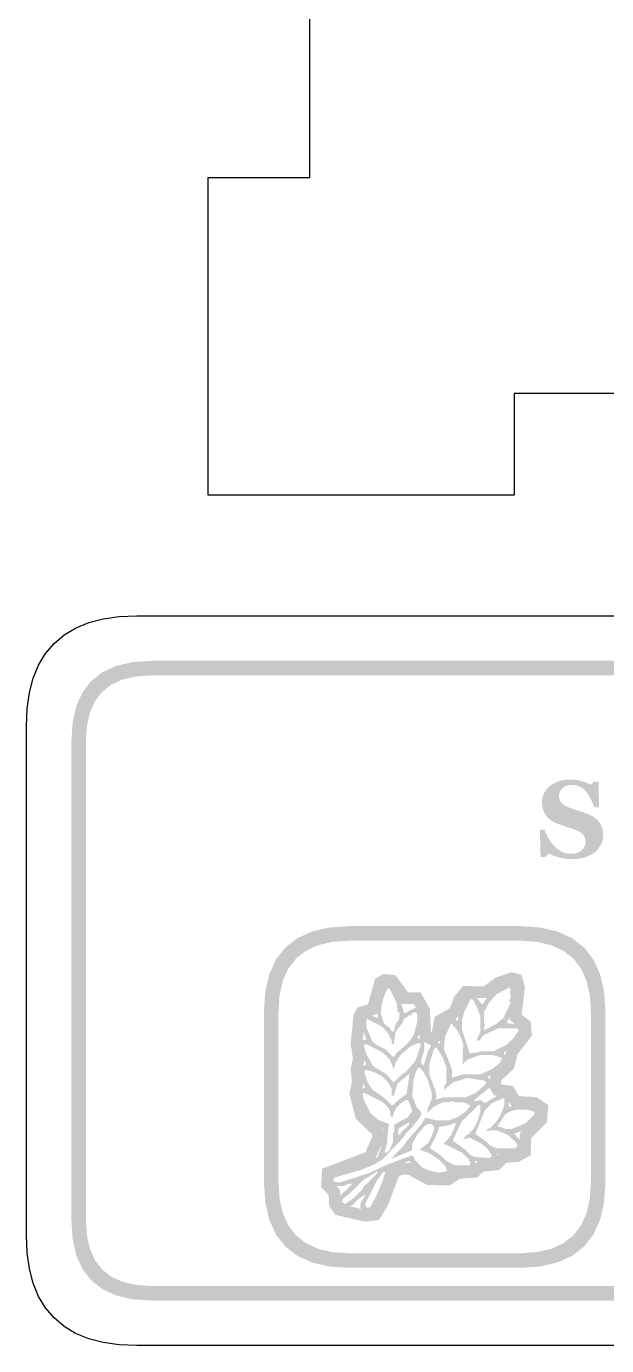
# Model space of a CAD drawing. Header units: millimetres. Extents: x 6 to 441, y 6 to 299.
# Drawn here: x 137.96 to 153.93, y 68.96 to 105.25 of the extents above; entities that cross this region are included whole.
import ezdxf

# ---------------------------------------------------------------- set-up
doc = ezdxf.new("R2010")
doc.units = ezdxf.units.MM
doc.layers.add('CUT', color=1, linetype='Continuous')
doc.layers.add('RASTER', color=7, linetype='Continuous')

msp = doc.modelspace()

# ---------------------------------------------------------------- hatches: boundary and pattern name
at = {"layer": 'RASTER'}
h = msp.add_hatch(color=7, dxfattribs=at)
h.paths.add_polyline_path([(139.2, 85.6), (139.234, 86.116), (139.337, 86.563), (139.509, 86.941), (139.75, 87.25), (140.059, 87.491), (140.438, 87.663), (140.884, 87.766), (141.4, 87.8), (198.6, 87.8), (199.116, 87.766), (199.563, 87.663), (199.941, 87.491), (200.25, 87.25), (200.491, 86.941), (200.663, 86.563), (200.766, 86.116), (200.8, 85.6), (200.8, 72.4), (200.766, 71.884), (200.663, 71.438), (200.491, 71.059), (200.25, 70.75), (199.941, 70.509), (199.563, 70.338), (199.116, 70.234), (198.6, 70.2), (141.4, 70.2), (140.884, 70.234), (140.438, 70.337), (140.059, 70.509), (139.75, 70.75), (139.509, 71.059), (139.337, 71.438), (139.234, 71.884), (139.2, 72.4)])
h.paths.add_polyline_path([(139.6, 85.6), (139.6, 72.4), (139.628, 71.978), (139.712, 71.613), (139.853, 71.303), (140.05, 71.05), (140.303, 70.853), (140.613, 70.712), (140.978, 70.628), (141.4, 70.6), (198.6, 70.6), (199.022, 70.628), (199.388, 70.712), (199.697, 70.853), (199.95, 71.05), (200.147, 71.303), (200.288, 71.613), (200.372, 71.978), (200.4, 72.4), (200.4, 85.6), (200.372, 86.022), (200.288, 86.387), (200.147, 86.697), (199.95, 86.95), (199.697, 87.147), (199.388, 87.288), (199.022, 87.372), (198.6, 87.4), (141.4, 87.4), (140.978, 87.372), (140.613, 87.288), (140.303, 87.147), (140.05, 86.95), (139.853, 86.697), (139.712, 86.387), (139.628, 86.022), (139.6, 85.6)], flags=0)
msp.add_hatch(color=7, dxfattribs=at).paths.add_polyline_path([(152.976, 82.344), (152.928, 82.345), (152.882, 82.347), (152.836, 82.351), (152.792, 82.356), (152.748, 82.363), (152.704, 82.371), (152.662, 82.38), (152.62, 82.391), (152.58, 82.403), (152.541, 82.416), (152.504, 82.429), (152.468, 82.442), (152.434, 82.457), (152.402, 82.471), (152.371, 82.487), (152.341, 82.503), (152.24, 82.4), (152.116, 82.4), (152.097, 83.151), (152.223, 83.151), (152.234, 83.125), (152.245, 83.097), (152.258, 83.07), (152.271, 83.042), (152.285, 83.013), (152.3, 82.984), (152.315, 82.955), (152.331, 82.926), (152.348, 82.897), (152.365, 82.868), (152.383, 82.84), (152.402, 82.813), (152.421, 82.787), (152.441, 82.762), (152.462, 82.737), (152.483, 82.713), (152.506, 82.69), (152.529, 82.667), (152.553, 82.645), (152.578, 82.624), (152.603, 82.605), (152.629, 82.587), (152.656, 82.57), (152.683, 82.554), (152.712, 82.539), (152.741, 82.527), (152.772, 82.516), (152.803, 82.508), (152.836, 82.501), (152.87, 82.496), (152.905, 82.493), (152.942, 82.492), (152.99, 82.494), (153.036, 82.498), (153.078, 82.506), (153.118, 82.517), (153.155, 82.53), (153.188, 82.547), (153.219, 82.567), (153.247, 82.59), (153.272, 82.615), (153.294, 82.642), (153.312, 82.67), (153.327, 82.7), (153.339, 82.731), (153.347, 82.764), (153.352, 82.799), (153.354, 82.835), (153.352, 82.865), (153.348, 82.893), (153.341, 82.921), (153.331, 82.947), (153.318, 82.972), (153.303, 82.996), (153.285, 83.018), (153.263, 83.039), (153.239, 83.06), (153.212, 83.079), (153.182, 83.098), (153.149, 83.116), (153.112, 83.134), (153.073, 83.151), (153.03, 83.167), (152.984, 83.182), (152.954, 83.192), (152.924, 83.202), (152.895, 83.211), (152.866, 83.22), (152.838, 83.229), (152.811, 83.238), (152.784, 83.247), (152.758, 83.255), (152.732, 83.264), (152.707, 83.272), (152.682, 83.281), (152.658, 83.29), (152.634, 83.298), (152.61, 83.307), (152.587, 83.316), (152.564, 83.324), (152.513, 83.346), (152.466, 83.371), (152.422, 83.397), (152.381, 83.426), (152.344, 83.457), (152.31, 83.49), (152.28, 83.525), (152.253, 83.563), (152.229, 83.602), (152.208, 83.643), (152.191, 83.685), (152.176, 83.728), (152.165, 83.771), (152.157, 83.817), (152.152, 83.863), (152.151, 83.91), (152.152, 83.941), (152.154, 83.97), (152.158, 84), (152.164, 84.029), (152.171, 84.059), (152.181, 84.087), (152.191, 84.116), (152.204, 84.144), (152.218, 84.172), (152.233, 84.199), (152.25, 84.225), (152.268, 84.25), (152.288, 84.275), (152.31, 84.299), (152.333, 84.323), (152.357, 84.345), (152.382, 84.366), (152.409, 84.385), (152.438, 84.404), (152.468, 84.421), (152.499, 84.438), (152.533, 84.453), (152.568, 84.468), (152.605, 84.482), (152.643, 84.494), (152.682, 84.505), (152.722, 84.514), (152.762, 84.521), (152.804, 84.527), (152.846, 84.531), (152.889, 84.533), (152.933, 84.534), (152.976, 84.534), (153.018, 84.531), (153.06, 84.528), (153.1, 84.522), (153.141, 84.516), (153.18, 84.507), (153.219, 84.498), (153.257, 84.487), (153.294, 84.475), (153.328, 84.463), (153.361, 84.451), (153.392, 84.439), (153.42, 84.427), (153.447, 84.415), (153.472, 84.403), (153.494, 84.391), (153.583, 84.479), (153.711, 84.479), (153.723, 83.77), (153.597, 83.77), (153.585, 83.798), (153.574, 83.827), (153.562, 83.856), (153.549, 83.885), (153.536, 83.914), (153.522, 83.944), (153.508, 83.974), (153.493, 84.003), (153.478, 84.032), (153.463, 84.06), (153.448, 84.087), (153.432, 84.113), (153.417, 84.137), (153.401, 84.16), (153.385, 84.181), (153.368, 84.202), (153.35, 84.222), (153.331, 84.242), (153.311, 84.261), (153.291, 84.278), (153.27, 84.295), (153.248, 84.31), (153.226, 84.324), (153.203, 84.337), (153.179, 84.349), (153.154, 84.359), (153.128, 84.368), (153.101, 84.375), (153.073, 84.381), (153.044, 84.385), (153.014, 84.387), (152.983, 84.388), (152.944, 84.386), (152.907, 84.382), (152.872, 84.375), (152.839, 84.365), (152.808, 84.353), (152.778, 84.338), (152.75, 84.319), (152.724, 84.298), (152.701, 84.275), (152.68, 84.251), (152.663, 84.225), (152.649, 84.198), (152.638, 84.17), (152.63, 84.141), (152.626, 84.11), (152.624, 84.077), (152.625, 84.047), (152.629, 84.018), (152.636, 83.99), (152.646, 83.964), (152.658, 83.939), (152.673, 83.916), (152.691, 83.894), (152.711, 83.874), (152.734, 83.854), (152.761, 83.835), (152.79, 83.817), (152.823, 83.799), (152.858, 83.782), (152.897, 83.766), (152.938, 83.75), (152.983, 83.734), (153.01, 83.725), (153.037, 83.716), (153.065, 83.707), (153.092, 83.698), (153.12, 83.689), (153.148, 83.68), (153.176, 83.67), (153.204, 83.661), (153.232, 83.652), (153.259, 83.643), (153.285, 83.634), (153.311, 83.625), (153.335, 83.617), (153.359, 83.608), (153.382, 83.599), (153.405, 83.591), (153.456, 83.569), (153.505, 83.546), (153.55, 83.521), (153.592, 83.493), (153.631, 83.464), (153.666, 83.433), (153.699, 83.4), (153.728, 83.365), (153.754, 83.327), (153.776, 83.288), (153.795, 83.247), (153.811, 83.203), (153.823, 83.157), (153.831, 83.109), (153.837, 83.059), (153.838, 83.006), (153.837, 82.973), (153.834, 82.94), (153.83, 82.907), (153.823, 82.874), (153.814, 82.841), (153.803, 82.809), (153.79, 82.777), (153.775, 82.746), (153.759, 82.715), (153.741, 82.685), (153.722, 82.657), (153.701, 82.63), (153.679, 82.605), (153.656, 82.581), (153.632, 82.558), (153.605, 82.536), (153.576, 82.514), (153.545, 82.493), (153.512, 82.473), (153.479, 82.455), (153.445, 82.437), (153.409, 82.422), (153.372, 82.407), (153.334, 82.394), (153.295, 82.382), (153.254, 82.372), (153.212, 82.364), (153.168, 82.357), (153.122, 82.351), (153.075, 82.347), (153.026, 82.345), (152.976, 82.344)])
h = msp.add_hatch(color=7, dxfattribs=at)
h.paths.add_polyline_path([(144.5, 78.15), (144.537, 78.701), (144.647, 79.178), (144.83, 79.582), (145.088, 79.913), (145.418, 80.17), (145.822, 80.353), (146.299, 80.463), (146.85, 80.5), (151.55, 80.5), (152.101, 80.463), (152.578, 80.353), (152.982, 80.17), (153.313, 79.913), (153.57, 79.582), (153.753, 79.178), (153.863, 78.701), (153.9, 78.15), (153.9, 73.45), (153.863, 72.899), (153.753, 72.422), (153.57, 72.018), (153.313, 71.687), (152.982, 71.43), (152.578, 71.247), (152.101, 71.137), (151.55, 71.1), (146.85, 71.1), (146.299, 71.137), (145.822, 71.247), (145.418, 71.43), (145.088, 71.688), (144.83, 72.018), (144.647, 72.422), (144.537, 72.899), (144.5, 73.45)])
h.paths.add_polyline_path([(144.9, 78.15), (144.9, 73.45), (144.93, 72.993), (145.022, 72.597), (145.174, 72.262), (145.388, 71.988), (145.662, 71.774), (145.997, 71.622), (146.393, 71.53), (146.85, 71.5), (151.55, 71.5), (152.007, 71.53), (152.403, 71.622), (152.738, 71.774), (153.013, 71.988), (153.226, 72.262), (153.378, 72.597), (153.47, 72.993), (153.5, 73.45), (153.5, 78.15), (153.47, 78.607), (153.378, 79.003), (153.226, 79.338), (153.013, 79.612), (152.738, 79.826), (152.403, 79.978), (152.007, 80.07), (151.55, 80.1), (146.85, 80.1), (146.393, 80.07), (145.997, 79.978), (145.662, 79.826), (145.388, 79.613), (145.174, 79.338), (145.022, 79.003), (144.93, 78.607), (144.9, 78.15)], flags=0)
h = msp.add_hatch(color=7, dxfattribs=at)
h.paths.add_polyline_path([(151.308, 79.234), (151.585, 79.163), (151.685, 78.842), (151.595, 78.067), (151.842, 77.876), (151.877, 77.486), (151.479, 76.976), (151.386, 76.586), (151.043, 76.269), (151.023, 76.155), (151.027, 76.148), (151.352, 76.104), (151.524, 75.821), (151.994, 75.8), (152.331, 75.575), (152.287, 75.106), (151.86, 74.673), (151.842, 74.192), (151.515, 74.016), (151.17, 73.988), (150.971, 73.789), (150.543, 73.746), (150.367, 73.583), (149.885, 73.552), (149.625, 73.368), (148.997, 73.379), (148.459, 73.667), (148.281, 73.656), (148.204, 73.599), (147.928, 72.848), (147.666, 72.415), (147.287, 72.368), (146.463, 72.556), (146.297, 72.805), (146.281, 73.105), (146.074, 73.312), (146.099, 73.824), (147.293, 74.282), (147.481, 74.712), (147.47, 74.779), (147.032, 75.197), (146.851, 75.884), (146.92, 76.231), (146.887, 76.566), (146.949, 76.858), (146.887, 77.253), (146.966, 78.068), (147.075, 78.261), (147.362, 78.345), (147.56, 79.053), (147.786, 79.184), (148.112, 79.157), (148.461, 78.683), (148.808, 78.683), (149.066, 78.228), (149.097, 77.582), (149.11, 77.575), (149.118, 77.58), (149.199, 78.005), (149.616, 78.243), (149.732, 78.554), (149.978, 78.855), (150.546, 78.844), (150.869, 79.08)])
h.paths.add_polyline_path([(151.322, 78.9), (151.02, 78.794), (150.648, 78.522), (150.128, 78.532), (150.014, 78.392), (149.876, 78.022), (149.485, 77.8), (149.406, 77.383), (149.127, 77.208), (148.786, 77.381), (148.75, 78.137), (148.621, 78.363), (148.3, 78.363), (147.941, 78.85), (147.86, 78.857), (147.833, 78.841), (147.623, 78.087), (147.289, 77.99), (147.278, 77.97), (147.21, 77.263), (147.275, 76.849), (147.21, 76.548), (147.244, 76.215), (147.179, 75.894), (147.319, 75.366), (147.769, 74.936), (147.812, 74.669), (147.532, 74.031), (146.409, 73.6), (146.401, 73.438), (146.594, 73.245), (146.612, 72.91), (146.659, 72.839), (147.304, 72.693), (147.473, 72.713), (147.638, 72.987), (147.936, 73.799), (148.167, 73.969), (148.529, 73.992), (149.08, 73.698), (149.526, 73.69), (149.774, 73.866), (150.233, 73.895), (150.404, 74.053), (150.825, 74.096), (151.027, 74.298), (151.422, 74.33), (151.529, 74.387), (151.545, 74.809), (151.979, 75.25), (151.995, 75.415), (151.891, 75.484), (151.34, 75.509), (151.158, 75.807), (150.835, 75.851), (150.686, 76.09), (150.746, 76.431), (151.097, 76.755), (151.184, 77.119), (151.547, 77.583), (151.536, 77.708), (151.256, 77.924), (151.359, 78.812), (151.332, 78.898), (151.322, 78.9)], flags=0)
h = msp.add_hatch(color=7, dxfattribs=at)
h.paths.add_polyline_path([(147.86, 78.95), (147.993, 78.904), (148.127, 78.737), (148.25, 78.493), (148.361, 78.102), (148.684, 78.259), (148.761, 78.236), (148.818, 78.159), (148.818, 77.992), (148.851, 77.892), (148.785, 77.558), (148.718, 77.425), (148.861, 77.368), (148.918, 77.291), (148.918, 77.091), (148.818, 76.79), (148.841, 76.714), (148.895, 76.667), (149.018, 77.057), (149.108, 77.234), (149.219, 77.325), (149.342, 77.268), (149.385, 77.558), (149.452, 77.759), (149.576, 77.969), (149.686, 77.992), (149.776, 77.949), (149.796, 77.902), (149.843, 77.902), (149.886, 78.193), (150.11, 78.603), (150.22, 78.66), (150.263, 78.637), (150.511, 78.336), (150.611, 78.503), (150.878, 78.77), (151.088, 78.894), (151.322, 78.96), (151.365, 78.937), (151.422, 78.86), (151.422, 78.493), (151.322, 78.126), (151.188, 77.859), (151.222, 77.825), (151.489, 77.792), (151.599, 77.735), (151.622, 77.592), (151.532, 77.415), (151.445, 77.335), (151.399, 77.248), (151.111, 77.034), (151.111, 76.981), (151.188, 76.891), (151.131, 76.714), (150.965, 76.547), (150.677, 76.366), (150.664, 76.333), (150.754, 76.256), (150.754, 76.156), (150.697, 76.046), (150.263, 75.699), (150.387, 75.689), (150.454, 75.722), (150.577, 75.632), (150.955, 75.856), (151.155, 75.889), (151.255, 75.789), (151.232, 75.532), (151.889, 75.555), (152.066, 75.465), (152.09, 75.321), (152.033, 75.211), (151.766, 74.944), (151.389, 74.787), (151.565, 74.597), (151.622, 74.487), (151.599, 74.343), (151.522, 74.287), (151.389, 74.253), (150.955, 74.253), (150.921, 74.22), (150.898, 74.076), (150.821, 74.019), (150.387, 74.019), (150.32, 74.053), (150.297, 74.043), (150.32, 73.986), (150.297, 73.843), (150.153, 73.786), (149.686, 73.819), (149.643, 73.662), (149.552, 73.619), (149.118, 73.619), (148.985, 73.652), (148.741, 73.776), (148.507, 74.043), (147.993, 73.843), (147.816, 73.285), (147.593, 72.774), (147.526, 72.674), (147.416, 72.617), (147.316, 72.617), (147.205, 72.674), (147.149, 72.784), (147.149, 72.851), (147.306, 73.141), (147.105, 72.995), (146.958, 72.841), (146.781, 72.751), (146.681, 72.751), (146.591, 72.794), (146.548, 72.884), (146.571, 73.061), (146.938, 73.409), (146.848, 73.419), (146.681, 73.352), (146.548, 73.352), (146.481, 73.318), (146.337, 73.409), (146.314, 73.619), (146.337, 73.662), (146.448, 73.719), (147.149, 73.919), (147.626, 74.143), (147.716, 74.387), (147.783, 74.721), (147.783, 74.921), (147.539, 75.044), (147.339, 75.245), (147.182, 75.522), (147.115, 75.755), (147.139, 75.999), (147.282, 76.056), (147.149, 76.423), (147.149, 76.59), (147.172, 76.634), (147.316, 76.69), (147.149, 77.124), (147.149, 77.291), (147.172, 77.335), (147.316, 77.391), (147.215, 77.658), (147.192, 77.902), (147.215, 77.992), (147.282, 78.059), (147.416, 78.059), (147.639, 77.969), (147.616, 78.393), (147.683, 78.66), (147.806, 78.904)])
h.paths.add_polyline_path([(151.278, 78.817), (150.911, 78.637), (150.677, 78.37), (150.554, 78.126), (150.554, 77.859), (150.587, 77.792), (150.554, 77.725), (150.564, 77.635), (150.898, 77.815), (151.098, 77.982), (151.288, 78.393), (151.255, 78.46), (151.288, 78.526)], flags=0)
h.paths.add_polyline_path([(147.917, 78.794), (147.85, 78.693), (147.75, 78.393), (147.716, 78.092), (147.806, 77.815), (147.96, 77.702), (148.007, 77.615), (148.05, 77.592), (148.083, 77.625), (148.127, 77.815), (148.217, 77.925), (148.24, 78.116), (148.184, 78.126), (148.15, 78.393), (147.96, 78.77)], flags=0)
h.paths.add_polyline_path([(150.22, 78.493), (150.177, 78.47), (150.02, 78.159), (149.953, 77.925), (149.953, 77.658), (150.163, 77.001), (150.387, 77.024), (150.454, 77.057), (150.821, 77.057), (151.198, 77.248), (151.365, 77.415), (151.499, 77.615), (151.499, 77.668), (151.455, 77.692), (150.955, 77.692), (150.611, 77.535), (150.511, 77.468), (150.43, 77.348), (150.377, 77.348), (150.364, 77.381), (150.454, 77.592), (150.454, 78.026), (150.364, 78.269), (150.263, 78.47)], flags=0)
h.paths.add_polyline_path([(148.618, 78.126), (148.561, 78.082), (148.574, 78.036), (148.517, 78.059), (148.341, 77.936), (148.327, 77.849), (148.174, 77.668), (148.117, 77.558), (148.073, 77.234), (148.017, 77.291), (148.017, 77.358), (147.927, 77.535), (147.76, 77.735), (147.326, 77.949), (147.316, 77.725), (147.473, 77.348), (147.573, 77.248), (147.86, 77.101), (148.04, 76.914), (148.093, 76.914), (148.14, 77.001), (148.461, 77.281), (148.618, 77.491), (148.718, 77.859), (148.718, 78.092), (148.684, 78.126)], flags=0)
h.paths.add_polyline_path([(149.653, 77.825), (149.486, 77.458), (149.452, 77.124), (149.653, 76.623), (149.686, 76.49), (149.663, 76.333), (149.986, 76.423), (150.454, 76.423), (150.798, 76.58), (150.998, 76.747), (151.055, 76.857), (151.021, 76.891), (150.788, 76.957), (150.454, 76.957), (150.11, 76.834), (149.963, 76.7), (149.986, 77.224), (149.953, 77.358), (149.829, 77.635)], flags=0)
h.paths.add_polyline_path([(148.785, 77.291), (148.541, 77.201), (148.24, 76.934), (148.117, 76.724), (148.073, 76.567), (147.96, 76.834), (147.76, 77.034), (147.382, 77.224), (147.282, 77.258), (147.249, 77.224), (147.316, 76.991), (147.506, 76.647), (147.86, 76.433), (148.073, 76.2), (148.307, 76.433), (148.394, 76.48), (148.661, 76.78), (148.818, 77.224)], flags=0)
h.paths.add_polyline_path([(149.242, 77.181), (149.185, 77.124), (149.052, 76.724), (149.052, 76.423), (149.219, 75.989), (149.252, 75.822), (149.229, 75.732), (149.452, 75.789), (150.053, 75.789), (150.33, 75.912), (150.597, 76.146), (150.621, 76.189), (150.554, 76.256), (150.087, 76.323), (149.709, 76.2), (149.462, 75.999), (149.452, 76.089), (149.519, 76.189), (149.519, 76.623), (149.429, 76.867)], flags=0)
h.paths.add_polyline_path([(148.775, 76.613), (148.741, 76.6), (148.684, 76.49), (148.618, 76.29), (148.584, 75.822), (148.708, 75.512), (148.795, 75.432), (148.841, 75.345), (148.795, 75.245), (148.561, 74.944), (148.407, 74.797), (148.361, 74.711), (147.76, 74.076), (147.483, 73.919), (147.149, 73.786), (146.448, 73.585), (146.414, 73.552), (146.424, 73.462), (146.581, 73.452), (146.715, 73.485), (147.416, 73.719), (147.917, 73.953), (148.551, 74.186), (148.608, 74.176), (148.674, 74.043), (148.841, 73.876), (149.018, 73.786), (149.319, 73.719), (149.542, 73.762), (149.496, 73.896), (149.295, 74.096), (149.028, 74.263), (148.785, 74.353), (149.028, 74.544), (149.118, 74.721), (149.185, 74.921), (149.185, 74.988), (149.118, 75.054), (149.018, 75.054), (148.908, 74.998), (148.861, 74.911), (148.741, 74.797), (148.584, 74.52), (148.574, 74.33), (147.993, 74.096), (148.361, 74.477), (148.407, 74.564), (148.828, 75.044), (148.941, 75.231), (149.252, 75.155), (149.586, 75.155), (149.829, 75.245), (150.03, 75.378), (150.187, 75.555), (150.087, 75.622), (149.953, 75.655), (149.753, 75.655), (149.686, 75.689), (149.586, 75.655), (149.419, 75.655), (149.175, 75.532), (148.995, 75.365), (148.995, 75.445), (149.118, 75.755), (149.118, 75.922), (149.008, 76.28), (148.861, 76.533)], flags=0)
h.paths.add_polyline_path([(147.306, 76.547), (147.259, 76.513), (147.282, 76.423), (147.349, 76.223), (147.473, 76.013), (147.826, 75.766), (148.007, 75.579), (148.06, 75.579), (148.174, 75.699), (148.427, 75.879), (148.507, 76.447), (148.174, 76.166), (148.083, 75.856), (148.05, 75.822), (148.017, 75.856), (148.017, 76.023), (147.927, 76.2), (147.76, 76.366), (147.516, 76.49)], flags=0)
h.paths.add_polyline_path([(147.249, 75.922), (147.215, 75.889), (147.249, 75.722), (147.439, 75.345), (147.639, 75.178), (147.927, 75.064), (147.95, 75.021), (147.917, 74.954), (147.883, 74.487), (147.816, 74.287), (147.85, 74.253), (147.96, 74.343), (148.05, 74.554), (148.05, 74.787), (148.083, 74.854), (148.093, 75.044), (148.461, 75.245), (148.584, 75.422), (148.474, 75.712), (148.417, 75.722), (148.274, 75.632), (148.14, 75.498), (148.027, 75.231), (147.983, 75.288), (147.983, 75.388), (147.927, 75.498), (147.76, 75.665)], flags=0)
h.paths.add_polyline_path([(151.111, 75.779), (150.778, 75.632), (150.577, 75.432), (150.32, 74.787), (150.631, 74.564), (150.711, 74.477), (150.821, 74.42), (150.921, 74.387), (151.389, 74.387), (151.479, 74.43), (151.465, 74.497), (151.399, 74.597), (151.198, 74.764), (150.888, 74.887), (150.721, 74.887), (150.654, 74.854), (150.621, 74.887), (150.764, 74.978), (150.965, 75.211), (151.088, 75.488), (151.121, 75.622)], flags=0)
h.paths.add_polyline_path([(150.42, 75.589), (149.943, 75.131), (149.696, 74.597), (150.03, 74.363), (150.177, 74.21), (150.287, 74.153), (150.687, 74.12), (150.778, 74.163), (150.731, 74.263), (150.631, 74.397), (150.464, 74.53), (150.153, 74.687), (149.996, 74.63), (150.043, 74.731), (150.13, 74.777), (150.263, 74.911), (150.387, 75.155), (150.454, 75.388), (150.454, 75.555)], flags=0)
h.paths.add_polyline_path([(151.489, 75.455), (151.322, 75.422), (151.145, 75.332), (150.931, 74.998), (151.155, 74.921), (151.322, 74.921), (151.699, 75.078), (151.933, 75.311), (151.956, 75.355), (151.933, 75.398), (151.722, 75.455)], flags=0)
h.paths.add_polyline_path([(148.507, 75.111), (148.207, 74.931), (148.194, 74.764), (148.24, 74.764), (148.274, 74.831), (148.494, 75.044)], flags=0)
h.paths.add_polyline_path([(149.753, 75.088), (149.586, 75.021), (149.329, 74.978), (149.219, 74.687), (149.062, 74.397), (149.362, 74.196), (149.476, 74.076), (149.686, 73.953), (149.786, 73.919), (150.153, 73.919), (150.187, 73.986), (150.13, 74.096), (149.963, 74.263), (149.452, 74.52), (149.629, 74.711), (149.786, 75.054)], flags=0)
h.paths.add_polyline_path([(147.616, 73.752), (147.205, 73.495), (146.858, 73.141), (146.671, 72.995), (146.658, 72.894), (146.738, 72.861), (146.958, 73.008), (147.192, 73.242), (147.239, 73.328), (147.626, 73.709)], flags=0)
h.paths.add_polyline_path([(147.816, 73.752), (147.773, 73.729), (147.606, 73.495), (147.282, 72.851), (147.306, 72.774), (147.349, 72.751), (147.426, 72.774), (147.583, 73.051), (147.75, 73.452), (147.84, 73.729)], flags=0)

# ---------------------------------------------------------------- linework, layer by layer
at = {"layer": 'CUT'}
for points in [[(179.033, 95.159), (173.568, 95.159), (173.568, 92.359), (167.942, 92.359), (167.942, 95.159), (162.477, 95.159), (162.477, 92.359), (156.851, 92.359), (156.851, 95.159), (151.386, 95.159), (151.386, 92.359), (145.8, 92.359), (142.96, 92.359), (142.96, 95.199), (142.96, 101.096), (145.76, 101.096), (145.76, 106.874)], [(199.001, 68.96), (140.999, 68.96), (140.517, 68.981), (140.075, 69.044), (139.675, 69.149), (139.315, 69.297), (138.997, 69.488), (138.722, 69.722), (138.488, 69.997), (138.297, 70.315), (138.149, 70.675), (138.044, 71.075), (137.981, 71.517), (137.96, 71.999), (137.96, 86.001), (137.981, 86.483), (138.044, 86.925), (138.149, 87.325), (138.297, 87.685), (138.488, 88.003), (138.722, 88.278), (138.997, 88.512), (139.315, 88.703), (139.675, 88.851), (140.075, 88.956), (140.517, 89.019), (140.999, 89.04), (199.001, 89.04)]]:
    msp.add_lwpolyline(points, dxfattribs=at)

doc.saveas('drawing.dxf')
